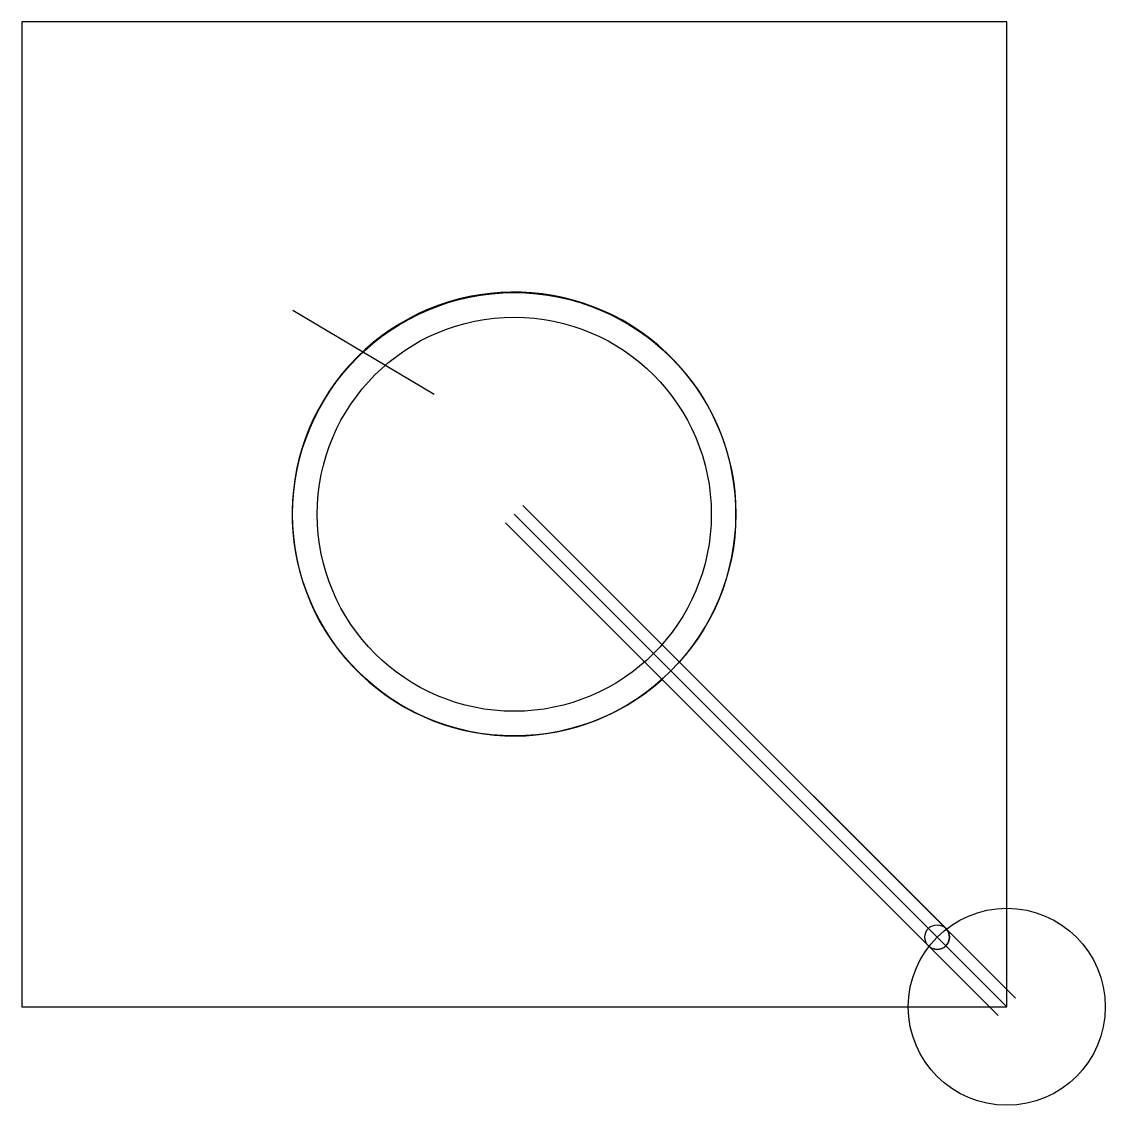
# Model space of a CAD drawing. Extents: x 0 to 1100, y -100 to 1000.
import ezdxf

# ---------------------------------------------------------------- set-up
doc = ezdxf.new("R2010")
doc.units = 0
doc.layers.get('0').update_dxf_attribs({"linetype": 'CONTINUOUS'})
doc.layers.add('LINE', color=7, linetype='CONTINUOUS')
doc.layers.add('MAIN', color=7, linetype='CONTINUOUS')

msp = doc.modelspace()

# ---------------------------------------------------------------- linework, layer by layer
for p, q in [((275.4, 707), (418.7, 621.9)), ((508.8, 508.8), (1008.8, 8.8)), ((500, 500), (1000, 0)), ((491.2, 491.2), (991.2, -8.8))]:
    msp.add_line(p, q)
for centre, radius in [((500, 500), 225), ((1000, 0), 100), ((929.3, 70.7), 12.5)]:
    msp.add_circle(centre, radius)
at = {"layer": 'LINE'}
msp.add_line((929.3, 70.7), (659.1, 340.9), dxfattribs=at)
msp.add_lwpolyline([(0, 0), (1000, 0), (1000, 1000), (0, 1000)], close=True, dxfattribs=at)
msp.add_circle((500, 500), 225, dxfattribs=at)
at = {"layer": 'MAIN'}
msp.add_lwpolyline([(938.7, 79), (667.7, 350, 35.972201), (650, 332.3), (920.5, 61.9, 1), (938.1, 79.5)], format="xyb", dxfattribs=at)
msp.add_circle((500, 500), 200, dxfattribs=at)

doc.saveas('drawing.dxf')
